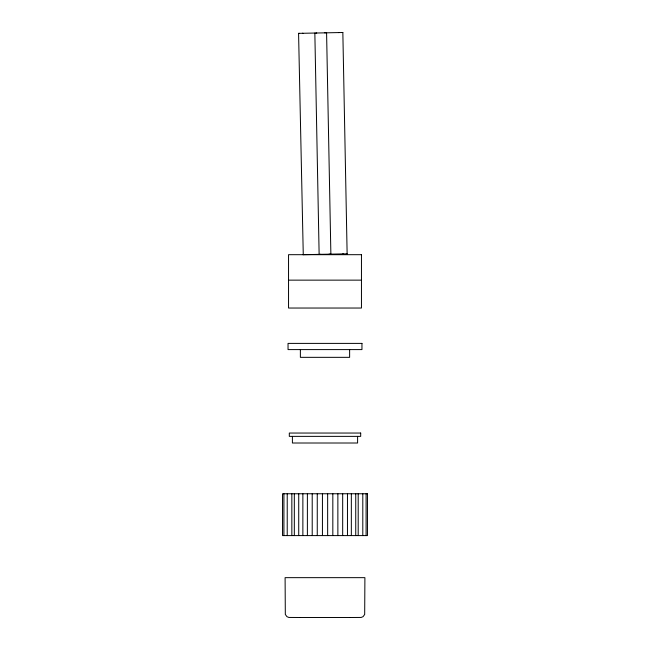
<?xml version="1.0" encoding="UTF-8"?>
<svg xmlns="http://www.w3.org/2000/svg" width="650" height="650" viewBox="0 0 650 650"><rect width="100%" height="100%" fill="white"/><g stroke="black" fill="none" stroke-linecap="round" stroke-linejoin="round"><path stroke-width="0.97" d="M303.266 254.678L298.577 33.361L299.276 33.345M302.437 33.28L302.957 33.272M314.844 33.044L319.134 254.369M315.965 33.02L316.713 33.004M324.716 32.849L325.463 32.833M326.584 32.817L330.874 254.142M338.471 32.581L338.991 32.573M342.152 32.516L342.842 32.5L347.132 253.825L346.434 253.841M302.868 254.686L347.132 253.825M320.255 254.345L320.994 254.337M329.006 254.182L329.753 254.166M342.753 253.914L343.281 253.906M298.577 33.361L342.842 32.5M288.543 280.142L361.457 280.142M299.942 617.5L288.836 617.443L286.926 616.655L285.317 614.437L285.098 577.655L364.902 577.655L364.683 614.437L363.074 616.655L361.164 617.443L350.058 617.5M300.097 617.5L349.903 617.5M366.104 493.756L366.104 535.592M362.798 493.756L362.798 535.592M358.199 493.756L358.199 535.592M357.598 436.369L357.598 443.007L292.402 443.007L292.402 436.369M355.737 493.756L355.737 535.592M351.341 493.756L351.341 535.592M349.627 349.594L349.627 357.338L300.373 357.338L300.373 349.594M347.466 493.756L347.466 535.592M342.68 493.756L342.68 535.592M337.862 493.756L337.862 535.592M332.824 493.756L332.824 535.592M327.649 493.756L327.649 535.592M322.433 493.756L322.433 535.592M317.257 493.756L317.257 535.592M312.211 493.756L312.211 535.592M307.385 493.756L307.385 535.592M302.868 493.756L302.868 535.592M298.724 493.756L298.724 535.592M294.32 493.756L294.32 535.592M291.842 493.756L291.842 535.592M287.227 493.756L287.227 535.592M283.912 493.756L283.912 535.592M361.961 343.395L361.952 349.594L288.048 349.594L288.039 343.395L361.961 343.395M361.457 254.686L288.543 254.686L288.543 308.035L361.457 308.035L361.457 254.686M360.693 433.046L289.307 433.046L289.307 436.369L360.693 436.369L360.693 433.046M367.469 493.756L282.531 493.756L282.531 535.592L367.469 535.592L367.469 493.756"/></g></svg>
